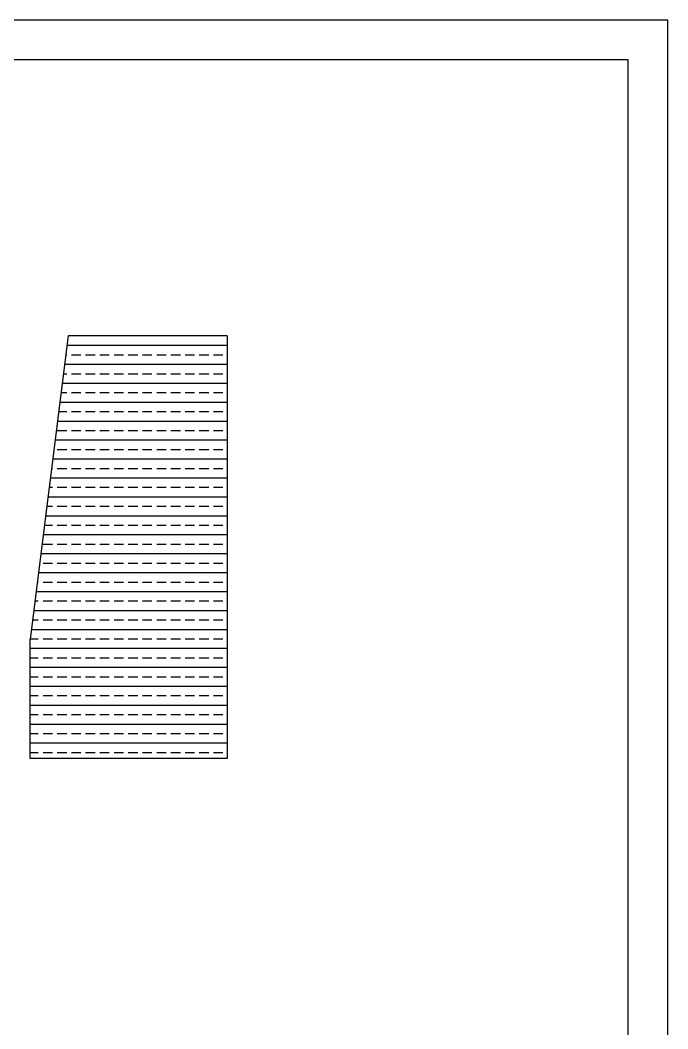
# Model space of a CAD drawing. Header units: millimetres. Extents: x 0 to 210, y 0 to 297.
# Drawn here: x 128.6 to 210, y 170.2 to 297 of the extents above; entities that cross this region are included whole.
import ezdxf

# ---------------------------------------------------------------- set-up
doc = ezdxf.new("R2010")
doc.units = ezdxf.units.MM
for name, color, linetype, lineweight in [('0.25-STAMP', 250, 'Continuous', 25), ('0.3-STAMP', 7, 'Continuous', 30), ('Размеры', 7, 'Continuous', 25), ('Рамка А4', 250, 'Continuous', 25)]:
    doc.layers.add(name, color=color, linetype=linetype, lineweight=lineweight)

# ---------------------------------------------------------------- blocks, each defined once
blk = doc.blocks.new('Рамка А4-вертикально')
at = {"layer": '0.25-STAMP'}
blk.add_lwpolyline([(0, 0), (210, 0), (210, 297), (0, 297), (0, 0)], dxfattribs=at)
at = {"layer": '0.3-STAMP'}
blk.add_lwpolyline([(20, 5), (205, 5), (205, 292), (20, 292), (20, 5)], dxfattribs=at)

msp = doc.modelspace()

# ---------------------------------------------------------------- hatches: boundary and pattern name
at = {"layer": 'Рамка А4'}
h = msp.add_hatch(dxfattribs=at)
h.set_pattern_fill('BRASS', color=0, scale=0.375)
h.set_pattern_definition([(0, (-13.2212, -32.0056), (0, 2.38125), []), (0, (-13.2212, -30.815), (0, 2.38125), [1.190625, -0.595312])])
h.paths.add_polyline_path([(154.59, 257.3), (134.59, 257.3), (129.84, 219.17), (129.84, 204.17), (154.59, 204.17)])

# ---------------------------------------------------------------- linework, layer by layer
at = {"layer": 'Размеры', "color": 0}
msp.add_line((154.59, 257.3), (134.59, 257.3), dxfattribs=at)
at = {"layer": 'Рамка А4', "color": 0}
for p, q in [((134.59, 257.3), (129.84, 219.17)), ((154.59, 257.3), (149.84, 257.3)), ((154.59, 257.3), (154.59, 204.17)), ((154.59, 257.3), (154.59, 204.17)), ((129.84, 204.17), (129.84, 219.17)), ((129.84, 204.17), (129.84, 219.17)), ((154.59, 204.17), (129.84, 204.17)), ((154.59, 204.17), (129.84, 204.17))]:
    msp.add_line(p, q, dxfattribs=at)

# ---------------------------------------------------------------- block references
at = {"layer": 'Рамка А4'}
msp.add_blockref('Рамка А4-вертикально', (0, 0), dxfattribs=at)

doc.saveas('drawing.dxf')
